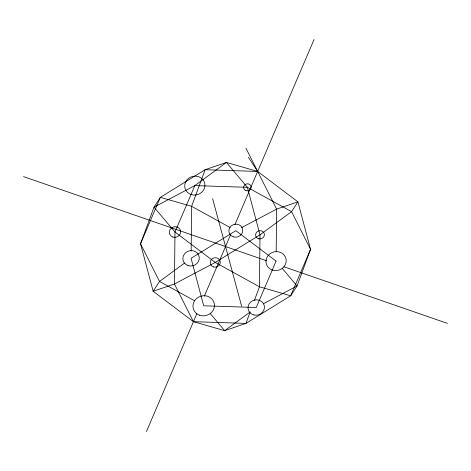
<?xml version="1.0" encoding="UTF-8"?>
<svg xmlns="http://www.w3.org/2000/svg" width="471" height="471" viewBox="0 0 471 471"><rect width="100%" height="100%" fill="white"/><g stroke="black" fill="none" stroke-linecap="round" stroke-linejoin="round"><path stroke-width="0.71" d="M191.155 250.984L191.62 206.327L205.115 169.713L226.41 162.454L257.655 171.438L297.925 201.853L310.548 249.342L297.054 285.95L290.701 295.764L245.962 323.394L224.667 330.66L193.422 321.675L153.152 291.261L140.529 243.772L154.023 207.163L160.375 197.343L205.115 169.713L257.655 171.438L248.37 157.202M276.189 251.573L276.63 209.112L245.927 148.153M250.213 311.873L245.962 323.394L193.422 321.675L174.447 284.001L174.988 232.026L194.835 185.598L226.41 162.454L247.375 187.317L291.573 211.667L310.548 249.342L290.701 295.764L259.456 286.786L215.259 262.441L174.988 232.026L154.023 207.163L194.835 185.598L247.375 187.317L259.998 234.811L259.456 286.786L254.458 300.345M146.463 431.518L196.866 313.627M204.32 296.188L230.702 234.481M235 224.42L314.069 39.482M184.65 263.018L159.504 281.446L153.152 291.261L174.447 284.001L215.259 262.441L259.998 234.811L291.573 211.667L297.925 201.853L276.63 209.112L241.647 227.593M249.807 312.226L224.667 330.66L210.225 313.527M263.366 303.748L297.054 285.95L282.147 268.27M23.55 176.619L266.557 260.757M283.936 266.774L447.45 323.389M230.054 227.499L191.62 206.327L160.375 197.343L140.529 243.772L159.504 281.446L194.735 300.851M212.639 198.738L241.635 306.215M276.088 261.087L256.242 307.516L203.702 305.791L191.079 258.302L235.818 230.672L276.088 261.087M245.956 190.637A3.78 3.509 -15.1 0 0 251.102 186.704A3.78 3.509 -15.1 0 0 245.067 184.614A3.78 3.509 -15.1 0 0 245.956 190.637M258.332 238.709A4.445 4.127 -15.1 0 0 264.378 234.087A4.445 4.127 -15.1 0 0 257.284 231.632A4.445 4.127 -15.1 0 0 258.332 238.709M213.357 266.898A5.081 4.716 -15.1 0 0 220.269 261.617A5.081 4.716 -15.1 0 0 212.156 258.809A5.081 4.716 -15.1 0 0 213.357 266.898M172.845 237.037A5.717 5.305 -15.1 0 0 180.623 231.096A5.717 5.305 -15.1 0 0 171.497 227.94A5.717 5.305 -15.1 0 0 172.845 237.037M191.026 194.511A10.162 9.432 -15.1 0 0 204.856 183.949A10.162 9.432 -15.1 0 0 188.63 178.332A10.162 9.432 -15.1 0 0 191.026 194.511M272.279 270.001A10.162 9.432 -15.1 0 0 286.109 259.439A10.162 9.432 -15.1 0 0 269.883 253.822A10.162 9.432 -15.1 0 0 272.279 270.001M253.957 314.993A8.254 7.666 -15.1 0 0 264.219 305.391A8.254 7.666 -15.1 0 0 250.548 302.158A8.254 7.666 -15.1 0 0 253.957 314.993M199.651 315.264A10.798 10.026 -15.1 0 0 214.346 304.042A10.798 10.026 -15.1 0 0 197.108 298.072A10.798 10.026 -15.1 0 0 199.651 315.264M187.982 265.544A8.254 7.666 -15.1 0 0 199.221 256.966A8.254 7.666 -15.1 0 0 186.033 252.397A8.254 7.666 -15.1 0 0 187.982 265.544M233.198 236.801A6.988 6.488 -15.1 0 0 242.706 229.542A6.988 6.488 -15.1 0 0 231.549 225.68A6.988 6.488 -15.1 0 0 233.198 236.801"/></g></svg>
